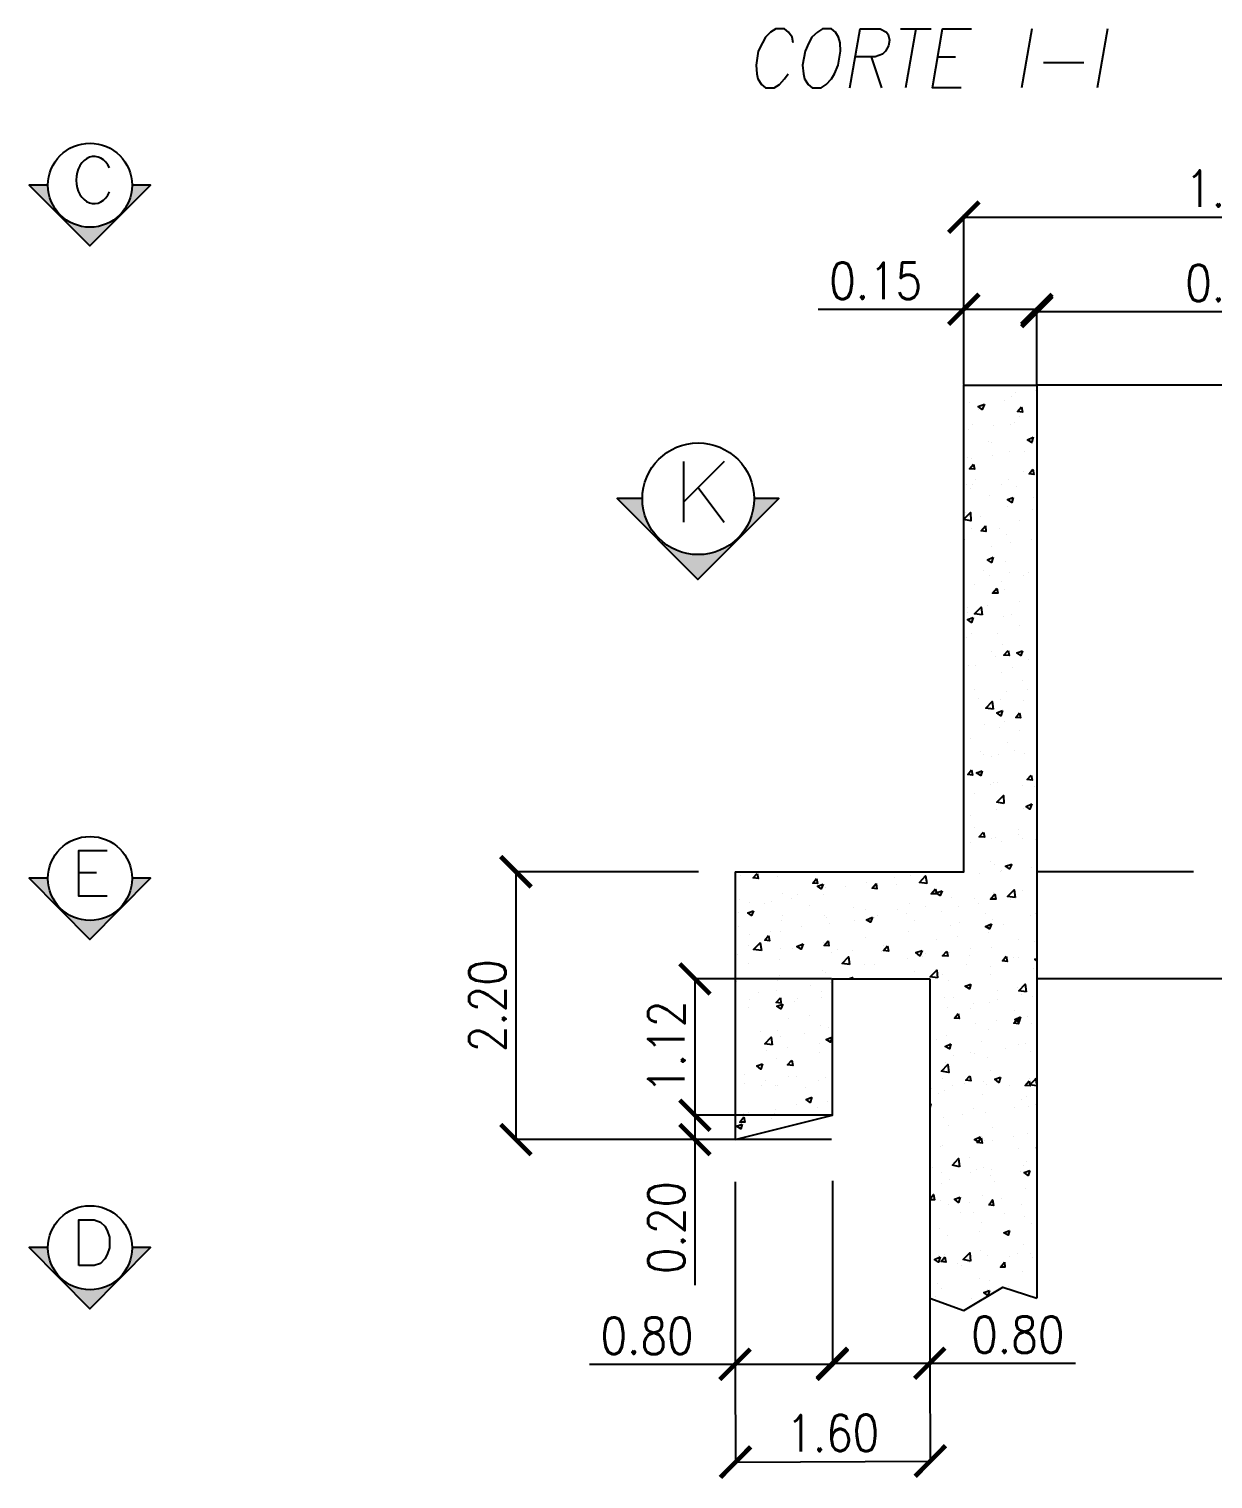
# Model space of a CAD drawing. Extents: x 93 to 1928, y 79 to 574.
# Drawn here: x 531.4 to 628.7, y 304.8 to 424 of the extents above; entities that cross this region are included whole.
import ezdxf

# ---------------------------------------------------------------- set-up
doc = ezdxf.new("R2010")
doc.units = 0
doc.header["$MEASUREMENT"] = 0
for name, color, linetype in [('Cotas', 1, 'Continuous'), ('PDF_00-COTAS-PARCIALES', 4, 'Continuous'), ('PDF_auxiliar', 1, 'Continuous'), ('PDF_CORTES', 6, 'Continuous'), ('PDF_CORTES-50', 6, 'Continuous'), ('PDF_encofrado', 4, 'Continuous'), ('PDF_HATCH', 1, 'Continuous'), ('PDF_LINEAS-POS-ARMADURA', 4, 'Continuous')]:
    doc.layers.add(name, color=color, linetype=linetype)
doc.styles.add('ROMANS', font='ROMANS.SHX', dxfattribs={"width": 0.85})
doc.dimstyles.new('1.10', dxfattribs={"dimtxt": 3, "dimasz": 2.5, "dimexe": 0.18, "dimexo": 0.0625, "dimgap": 0.85, "dimtad": 1, "dimlfac": 0.1, "dimzin": 0, "dimdsep": 46, "dimtxsty": 'ROMANS', "dimblk": 'ARCHTICK', "dimcen": 0.09, "dimclrd": 256, "dimclre": 256, "dimclrt": 2, "dimadec": 0, "dimazin": 0, "dimtfac": 1, "dimtofl": 0, "dimtmove": 0, "dimatfit": 3, "dimfxl": 15, "dimfxlon": 1, "dimtolj": 1, "dimtzin": 0, "dimarcsym": 0})

# ---------------------------------------------------------------- blocks, each defined once
blk = doc.blocks.new('_ArchTick')
at = {"color": 0, "linetype": 'ByBlock', "const_width": 0.15}
blk.add_lwpolyline([(-0.5, -0.5), (0.5, 0.5)], dxfattribs=at)
blk = doc.blocks.new('*D47')
at = {"layer": 'Cotas', "lineweight": -2, "transparency": 16777216}
for p, q in [((597.43, 329.27), (597.43, 314.09)), ((605.44, 329.27), (605.44, 314.09)), ((597.43, 314.27), (605.44, 314.27)), ((605.44, 314.27), (617.41, 314.27))]:
    blk.add_line(p, q, dxfattribs=at)
at = {"layer": 'Defpoints', "color": 0, "transparency": 16777216}
for p in [(597.43, 334.66), (605.44, 334.66), (605.44, 314.27)]:
    blk.add_point(p, dxfattribs=at)
at = {"layer": 'Cotas', "lineweight": -2, "transparency": 16777216, "xscale": 2.5, "yscale": 2.5, "zscale": 2.5, "rotation": 180}
blk.add_blockref('_ArchTick', (597.43, 314.27), dxfattribs=at)
at = {"layer": 'Cotas', "lineweight": -2, "transparency": 16777216, "xscale": 2.5, "yscale": 2.5, "zscale": 2.5}
blk.add_blockref('_ArchTick', (605.44, 314.27), dxfattribs=at)
at = {"layer": 'Cotas', "color": 2, "transparency": 16777216, "insert": (612.67, 316.62), "char_height": 3, "attachment_point": 5, "style": 'ROMANS'}
blk.add_mtext('\\A1;0.80', dxfattribs=at)
blk = doc.blocks.new('*D48')
at = {"layer": 'Cotas', "lineweight": -2, "transparency": 16777216}
for p, q in [((589.43, 329.18), (589.43, 314)), ((597.43, 329.18), (597.43, 314)), ((589.43, 314.18), (577.46, 314.18)), ((597.43, 314.18), (589.43, 314.18))]:
    blk.add_line(p, q, dxfattribs=at)
at = {"layer": 'Defpoints', "color": 0, "transparency": 16777216}
for p in [(589.43, 334.66), (597.43, 334.66), (597.43, 314.18)]:
    blk.add_point(p, dxfattribs=at)
at = {"layer": 'Cotas', "lineweight": -2, "transparency": 16777216, "xscale": 2.5, "yscale": 2.5, "zscale": 2.5, "rotation": 180}
blk.add_blockref('_ArchTick', (589.43, 314.18), dxfattribs=at)
at = {"layer": 'Cotas', "lineweight": -2, "transparency": 16777216, "xscale": 2.5, "yscale": 2.5, "zscale": 2.5}
blk.add_blockref('_ArchTick', (597.43, 314.18), dxfattribs=at)
at = {"layer": 'Cotas', "color": 2, "transparency": 16777216, "insert": (582.2, 316.53), "char_height": 3, "attachment_point": 5, "style": 'ROMANS'}
blk.add_mtext('\\A1;0.80', dxfattribs=at)
blk = doc.blocks.new('*D49')
at = {"layer": 'Cotas', "lineweight": -2, "transparency": 16777216}
for p, q in [((589.43, 314.12), (589.48, 305.96)), ((605.44, 314.21), (605.48, 306.05)), ((589.47, 306.14), (605.48, 306.23))]:
    blk.add_line(p, q, dxfattribs=at)
at = {"layer": 'Defpoints', "color": 0, "transparency": 16777216}
for p in [(589.43, 314.18), (605.44, 314.27), (605.48, 306.23)]:
    blk.add_point(p, dxfattribs=at)
at = {"layer": 'Cotas', "lineweight": -2, "transparency": 16777216, "xscale": 2.5, "yscale": 2.5, "zscale": 2.5}
for p, rotation in [((605.48, 306.23), 0.3080831974579143), ((589.47, 306.14), 180.3080831974579)]:
    blk.add_blockref('_ArchTick', p, dxfattribs=dict(at, rotation=rotation))
at = {"layer": 'Cotas', "color": 2, "transparency": 16777216, "insert": (597.46, 308.53), "char_height": 3, "attachment_point": 5, "rotation": 0.3081, "style": 'ROMANS'}
blk.add_mtext('\\A1;1.60', dxfattribs=at)
blk = doc.blocks.new('*D50')
at = {"layer": 'Cotas', "lineweight": -2, "transparency": 16777216}
for p, q in [((586.42, 354.69), (571.24, 354.69)), ((571.42, 354.69), (571.42, 332.67)), ((586.42, 332.67), (571.24, 332.67))]:
    blk.add_line(p, q, dxfattribs=at)
at = {"layer": 'Defpoints', "color": 0, "transparency": 16777216}
for p in [(589.43, 354.69), (571.42, 332.67), (589.43, 332.67)]:
    blk.add_point(p, dxfattribs=at)
at = {"layer": 'Cotas', "lineweight": -2, "transparency": 16777216, "xscale": 2.5, "yscale": 2.5, "zscale": 2.5}
for p, rotation in [((571.42, 354.69), 90), ((571.42, 332.67), 270)]:
    blk.add_blockref('_ArchTick', p, dxfattribs=dict(at, rotation=rotation))
at = {"layer": 'Cotas', "color": 2, "transparency": 16777216, "insert": (569.07, 343.68), "char_height": 3, "attachment_point": 5, "rotation": 90, "style": 'ROMANS'}
blk.add_mtext('\\A1;2.20', dxfattribs=at)
blk = doc.blocks.new('*D51')
at = {"layer": 'Cotas', "lineweight": -2, "transparency": 16777216}
for p, q in [((597.37, 345.88), (585.95, 345.88)), ((586.13, 345.88), (586.13, 334.66)), ((597.37, 334.66), (585.95, 334.66))]:
    blk.add_line(p, q, dxfattribs=at)
at = {"layer": 'Defpoints', "color": 0, "transparency": 16777216}
for p in [(597.43, 345.88), (586.13, 334.66), (597.43, 334.66)]:
    blk.add_point(p, dxfattribs=at)
at = {"layer": 'Cotas', "lineweight": -2, "transparency": 16777216, "xscale": 2.5, "yscale": 2.5, "zscale": 2.5}
for p, rotation in [((586.13, 345.88), 90), ((586.13, 334.66), 270)]:
    blk.add_blockref('_ArchTick', p, dxfattribs=dict(at, rotation=rotation))
at = {"layer": 'Cotas', "color": 2, "transparency": 16777216, "insert": (583.78, 340.27), "char_height": 3, "attachment_point": 5, "rotation": 90, "style": 'ROMANS'}
blk.add_mtext('\\A1;1.12', dxfattribs=at)
blk = doc.blocks.new('*D52')
at = {"layer": 'Cotas', "lineweight": -2, "transparency": 16777216}
for p, q in [((597.37, 334.66), (585.95, 334.66)), ((586.13, 334.66), (586.13, 332.67)), ((597.37, 332.67), (585.95, 332.67)), ((586.13, 332.67), (586.13, 320.7))]:
    blk.add_line(p, q, dxfattribs=at)
at = {"layer": 'Defpoints', "color": 0, "transparency": 16777216}
for p in [(597.43, 334.66), (586.13, 332.67), (597.43, 332.67)]:
    blk.add_point(p, dxfattribs=at)
at = {"layer": 'Cotas', "lineweight": -2, "transparency": 16777216, "xscale": 2.5, "yscale": 2.5, "zscale": 2.5}
for p, rotation in [((586.13, 334.66), 90), ((586.13, 332.67), 270)]:
    blk.add_blockref('_ArchTick', p, dxfattribs=dict(at, rotation=rotation))
at = {"layer": 'Cotas', "color": 2, "transparency": 16777216, "insert": (583.78, 325.43), "char_height": 3, "attachment_point": 5, "rotation": 90, "style": 'ROMANS'}
blk.add_mtext('\\A1;0.20', dxfattribs=at)
blk = doc.blocks.new('*D56')
at = {"layer": 'Cotas', "lineweight": -2, "transparency": 16777216}
for p, q in [((614.24, 394.76), (614.24, 400.94)), ((614.24, 400.76), (646.25, 400.76)), ((646.25, 394.76), (646.25, 400.94))]:
    blk.add_line(p, q, dxfattribs=at)
at = {"layer": 'Defpoints', "color": 0, "transparency": 16777216}
for p in [(646.25, 400.76), (614.24, 394.7), (646.25, 394.7)]:
    blk.add_point(p, dxfattribs=at)
at = {"layer": 'Cotas', "lineweight": -2, "transparency": 16777216, "xscale": 2.5, "yscale": 2.5, "zscale": 2.5, "rotation": 180}
blk.add_blockref('_ArchTick', (614.24, 400.76), dxfattribs=at)
at = {"layer": 'Cotas', "lineweight": -2, "transparency": 16777216, "xscale": 2.5, "yscale": 2.5, "zscale": 2.5}
blk.add_blockref('_ArchTick', (646.25, 400.76), dxfattribs=at)
at = {"layer": 'Cotas', "color": 2, "transparency": 16777216, "insert": (630.25, 403.11), "char_height": 3, "attachment_point": 5, "style": 'ROMANS'}
blk.add_mtext('\\A1;0.80', dxfattribs=at)
blk = doc.blocks.new('*D58')
at = {"layer": 'Cotas', "lineweight": -2, "transparency": 16777216}
for p, q in [((608.23, 400.94), (596.26, 400.94)), ((608.23, 394.76), (608.23, 401.12)), ((614.24, 400.94), (608.23, 400.94)), ((614.24, 394.76), (614.24, 401.12))]:
    blk.add_line(p, q, dxfattribs=at)
at = {"layer": 'Defpoints', "color": 0, "transparency": 16777216}
for p in [(608.23, 400.94), (608.23, 394.7), (614.24, 394.7)]:
    blk.add_point(p, dxfattribs=at)
at = {"layer": 'Cotas', "lineweight": -2, "transparency": 16777216, "xscale": 2.5, "yscale": 2.5, "zscale": 2.5, "rotation": 180}
blk.add_blockref('_ArchTick', (608.23, 400.94), dxfattribs=at)
at = {"layer": 'Cotas', "lineweight": -2, "transparency": 16777216, "xscale": 2.5, "yscale": 2.5, "zscale": 2.5}
blk.add_blockref('_ArchTick', (614.24, 400.94), dxfattribs=at)
at = {"layer": 'Cotas', "color": 2, "transparency": 16777216, "insert": (600.99, 403.29), "char_height": 3, "attachment_point": 5, "style": 'ROMANS'}
blk.add_mtext('\\A1;0.15', dxfattribs=at)
blk = doc.blocks.new('*D59')
at = {"layer": 'Cotas', "lineweight": -2, "transparency": 16777216}
for p, q in [((608.23, 394.76), (608.23, 408.7)), ((608.23, 408.52), (652.26, 408.52)), ((652.26, 394.76), (652.26, 408.7))]:
    blk.add_line(p, q, dxfattribs=at)
at = {"layer": 'Defpoints', "color": 0, "transparency": 16777216}
for p in [(652.26, 408.52), (608.23, 394.7), (652.26, 394.7)]:
    blk.add_point(p, dxfattribs=at)
at = {"layer": 'Cotas', "lineweight": -2, "transparency": 16777216, "xscale": 2.5, "yscale": 2.5, "zscale": 2.5, "rotation": 180}
blk.add_blockref('_ArchTick', (608.23, 408.52), dxfattribs=at)
at = {"layer": 'Cotas', "lineweight": -2, "transparency": 16777216, "xscale": 2.5, "yscale": 2.5, "zscale": 2.5}
blk.add_blockref('_ArchTick', (652.26, 408.52), dxfattribs=at)
at = {"layer": 'Cotas', "color": 2, "transparency": 16777216, "insert": (630.25, 410.87), "char_height": 3, "attachment_point": 5, "style": 'ROMANS'}
blk.add_mtext('\\A1;1.10', dxfattribs=at)

msp = doc.modelspace()

# ---------------------------------------------------------------- hatches: boundary and pattern name
at = {"layer": 'PDF_00-COTAS-PARCIALES', "transparency": 33554559}
for points in [[(541.392, 411.163), (539.832, 411.163), (539.769, 410.527), (539.61, 409.922), (539.323, 409.349), (538.941, 408.84), (538.464, 408.394), (537.923, 408.076), (537.318, 407.853), (536.713, 407.725), (536.076, 407.725), (535.44, 407.853), (534.867, 408.076), (534.326, 408.394), (533.848, 408.84), (533.466, 409.349), (533.18, 409.922), (533.021, 410.527), (532.957, 411.163), (531.397, 411.163), (533.721, 408.84), (534.135, 408.394), (534.453, 408.076), (534.708, 407.853), (534.803, 407.725), (536.395, 406.166), (538.305, 408.076), (538.655, 408.394), (539.069, 408.84)], [(541.392, 354.153), (539.832, 354.153), (539.769, 353.516), (539.61, 352.911), (539.323, 352.338), (538.941, 351.829), (538.464, 351.384), (537.923, 351.065), (537.318, 350.842), (536.713, 350.715), (536.076, 350.715), (535.44, 350.842), (534.867, 351.065), (534.326, 351.384), (533.848, 351.829), (533.466, 352.338), (533.18, 352.911), (533.021, 353.516), (532.957, 354.153), (531.397, 354.153), (533.721, 351.829), (534.135, 351.384), (534.453, 351.065), (534.708, 350.842), (534.803, 350.715), (536.395, 349.123), (537.954, 350.715), (538.305, 351.065), (538.655, 351.384), (539.069, 351.829)], [(541.392, 323.786), (539.832, 323.786), (539.769, 323.149), (539.61, 322.544), (539.323, 321.971), (538.941, 321.462), (538.464, 321.016), (537.923, 320.698), (537.318, 320.475), (536.713, 320.348), (536.076, 320.348), (535.44, 320.475), (534.867, 320.698), (534.326, 321.016), (533.848, 321.462), (533.466, 321.971), (533.18, 322.544), (533.021, 323.149), (532.957, 323.786), (531.397, 323.786), (533.721, 321.462), (534.135, 321.016), (534.453, 320.698), (534.708, 320.475), (534.803, 320.348), (536.395, 318.756), (537.954, 320.348), (538.305, 320.698), (538.655, 321.016), (539.069, 321.462)]]:
    msp.add_hatch(color=256, dxfattribs=at).paths.add_polyline_path(points)
at = {"layer": 'PDF_LINEAS-POS-ARMADURA', "transparency": 33554559}
msp.add_hatch(color=256, dxfattribs=at).paths.add_polyline_path([(593.03, 385.381), (590.956, 385.381), (590.871, 384.534), (590.659, 383.729), (590.278, 382.967), (589.77, 382.29), (589.135, 381.74), (588.415, 381.274), (587.653, 380.977), (586.806, 380.808), (585.96, 380.808), (585.113, 380.977), (584.351, 381.274), (583.631, 381.74), (582.996, 382.29), (582.488, 382.967), (582.107, 383.729), (581.895, 384.534), (581.811, 385.381), (579.736, 385.381), (584.139, 380.977), (584.266, 380.808), (586.383, 378.734)])

# ---------------------------------------------------------------- linework, layer by layer
at = {"layer": 'PDF_00-COTAS-PARCIALES', "lineweight": 25}
for points in [[(532.957, 411.163), (531.397, 411.163), (536.395, 406.166), (541.392, 411.163), (539.832, 411.163)], [(532.957, 354.153), (531.397, 354.153), (536.395, 349.123), (541.392, 354.153), (539.832, 354.153)], [(532.957, 323.786), (531.397, 323.786), (536.395, 318.756), (541.392, 323.786), (539.832, 323.786)]]:
    msp.add_lwpolyline(points, dxfattribs=at)
at = {"layer": 'PDF_00-COTAS-PARCIALES', "color": 6, "lineweight": 25}
for points in [[(537.827, 352.689), (535.503, 352.689), (535.503, 356.445), (537.827, 356.445)], [(535.503, 354.63), (536.936, 354.63)]]:
    msp.add_lwpolyline(points, dxfattribs=at)
msp.add_lwpolyline([(535.503, 322.321), (535.503, 326.077), (536.745, 326.077), (537.286, 325.886), (537.636, 325.536), (537.827, 325.186), (538.018, 324.645), (538.018, 323.754), (537.827, 323.213), (537.636, 322.862), (537.286, 322.48), (536.745, 322.321)], close=True, dxfattribs=at)
at = {"layer": 'PDF_00-COTAS-PARCIALES', "lineweight": 25}
for centre in [(536.411, 411.147), (536.411, 354.137), (536.411, 323.77)]:
    msp.add_circle(centre, 3.454, dxfattribs=at)
at = {"layer": 'PDF_00-COTAS-PARCIALES', "color": 6, "lineweight": 25}
msp.add_ellipse((536.747, 411.57), major_axis=(0.014, 1.942), ratio=0.7598939, start_param=5.2545534, end_param=10.4720151, dxfattribs=at)
at = {"layer": 'PDF_auxiliar', "lineweight": 25}
msp.add_lwpolyline([(605.435, 319.629), (608.23, 318.613), (611.448, 320.518), (614.242, 319.629)], dxfattribs=at)
at = {"layer": 'PDF_CORTES', "lineweight": 25}
msp.add_lwpolyline([(589.431, 354.685), (589.431, 332.669), (597.433, 334.659), (597.433, 345.879), (605.435, 345.879)], dxfattribs=at)
at = {"layer": 'PDF_CORTES-50', "lineweight": 25}
for points in [[(589.431, 354.685), (608.23, 354.685), (608.23, 394.695), (614.242, 394.695), (614.242, 319.629)], [(605.435, 345.879), (605.435, 319.629)]]:
    msp.add_lwpolyline(points, dxfattribs=at)
at = {"layer": 'PDF_encofrado', "lineweight": 25}
for points in [[(646.25, 394.695), (614.242, 394.695)], [(646.25, 345.879), (614.242, 345.879)]]:
    msp.add_lwpolyline(points, dxfattribs=at)
at = {"layer": 'PDF_encofrado', "color": 1, "lineweight": 25}
msp.add_lwpolyline([(627.113, 354.685), (614.242, 354.685)], dxfattribs=at)
at = {"layer": 'PDF_HATCH', "lineweight": 25}
for points in [[(612.167, 393.764), (612.167, 393.764)], [(612.464, 394.06), (612.464, 394.06)], [(614.157, 394.272), (614.157, 394.272)], [(608.738, 393.298), (608.738, 393.298)], [(609.415, 392.705), (609.415, 392.705)], [(611.617, 393.467), (611.617, 393.467)], [(613.014, 392.578), (613.014, 392.578)], [(608.907, 391.477), (608.907, 391.477)], [(610.685, 391.393), (610.685, 391.393)], [(612.083, 391.477), (612.083, 391.477)], [(612.379, 391.604), (612.379, 391.604)], [(612.845, 392.155), (612.845, 392.155)], [(608.653, 391.054), (608.653, 391.054)], [(610.262, 390.038), (610.262, 390.038)], [(610.516, 389.996), (610.516, 389.996)], [(608.569, 388.768), (608.569, 388.768)], [(610.601, 388.895), (610.601, 388.895)], [(611.998, 389.234), (611.998, 389.234)], [(613.183, 389.234), (613.183, 389.234)], [(613.861, 389.869), (613.861, 389.869)], [(608.23, 388.217), (608.23, 388.217)], [(608.23, 388.175), (608.23, 388.217)], [(608.865, 388.683), (608.865, 388.683)], [(613.099, 387.625), (613.099, 387.625)], [(608.484, 386.524), (608.484, 386.524)], [(608.907, 386.566), (608.907, 386.566)], [(609.161, 386.947), (609.161, 386.947)], [(611.363, 386.566), (611.363, 386.566)], [(611.913, 386.947), (611.913, 386.947)], [(612.548, 386.397), (612.548, 386.397)], [(608.78, 386.227), (608.78, 386.227)], [(610.347, 385.635), (610.347, 385.635)], [(613.988, 385.465), (613.988, 385.465)], [(608.23, 383.687), (608.78, 384.238), (608.823, 383.56), (608.23, 383.645)], [(608.399, 384.238), (608.399, 384.238)], [(611.829, 384.703), (611.829, 384.703)], [(613.861, 384.449), (613.861, 384.449)], [(608.865, 382.883), (608.865, 382.883)], [(609.585, 383.899), (609.585, 383.899)], [(611.194, 382.925), (611.194, 382.925)], [(612.845, 383.56), (612.845, 383.56)], [(608.315, 381.994), (608.315, 381.994)], [(611.744, 382.417), (611.744, 382.417)], [(612.083, 381.782), (612.083, 381.782)], [(613.776, 381.994), (613.776, 381.994)], [(610.516, 381.401), (610.516, 381.401)], [(609.881, 379.453), (609.881, 379.453)], [(611.659, 380.173), (611.659, 380.173)], [(611.998, 379.326), (611.998, 379.326)], [(613.522, 379.326), (613.522, 379.326)], [(609.119, 378.31), (609.119, 378.31)], [(610.304, 379.072), (610.304, 379.072)], [(611.321, 378.564), (611.321, 378.564)], [(613.099, 379.03), (613.099, 379.03)], [(611.575, 377.887), (611.575, 377.887)], [(612.802, 376.955), (612.802, 376.955)], [(608.526, 376.405), (608.526, 376.405)], [(608.526, 376.024), (608.526, 376.024)], [(610.22, 376.617), (610.22, 376.617)], [(611.49, 375.643), (611.49, 375.643)], [(612.167, 375.854), (612.167, 375.854)], [(612.802, 374.965), (612.802, 374.965)], [(608.442, 373.949), (608.442, 373.949)], [(608.865, 374.288), (608.865, 374.288)], [(610.982, 374.288), (610.982, 374.288)], [(611.405, 373.357), (611.405, 373.357)], [(610.474, 372.764), (610.474, 372.764)], [(610.812, 372.383), (610.812, 372.383)], [(613.522, 372.171), (613.522, 372.171)], [(608.611, 371.621), (608.611, 371.621)], [(609.204, 371.621), (609.204, 371.621)], [(611.321, 371.113), (611.321, 371.113)], [(612.252, 371.451), (612.252, 371.451)], [(609.119, 369.715), (609.119, 369.715)], [(613.056, 370.393), (613.056, 370.393)], [(613.437, 369.715), (613.437, 369.715)], [(609.458, 368.911), (609.458, 368.911)], [(611.236, 368.826), (611.236, 368.826)], [(611.702, 369.504), (611.702, 369.504)], [(613.099, 368.784), (613.099, 368.784)], [(614.2, 367.387), (614.2, 367.387)], [(609.923, 366.794), (609.923, 366.794)], [(611.151, 366.582), (611.151, 366.582)], [(611.617, 367.048), (611.617, 367.048)], [(612.802, 366.328), (612.802, 366.328)], [(608.823, 365.651), (608.823, 365.651)], [(611.786, 365.312), (611.786, 365.312)], [(609.585, 364.55), (609.585, 364.55)], [(609.839, 364.338), (609.839, 364.338)], [(610.474, 364.169), (610.474, 364.169)], [(611.067, 364.296), (611.067, 364.296)], [(612.421, 364.677), (612.421, 364.677)], [(613.226, 364.381), (613.226, 364.381)], [(610.431, 361.84), (610.431, 361.84)], [(610.643, 362.01), (610.643, 362.01)], [(610.982, 362.052), (610.982, 362.052)], [(613.056, 361.798), (613.056, 361.798)], [(614.073, 361.671), (614.073, 361.671)], [(609.077, 361.121), (609.077, 361.121)], [(608.823, 359.3), (608.823, 359.3)], [(610.897, 359.808), (610.897, 359.808)], [(613.141, 359.893), (613.141, 359.893)], [(609.119, 358.369), (609.119, 358.369)], [(612.718, 358.199), (612.718, 358.199)], [(612.76, 357.734), (612.76, 357.734)], [(608.823, 357.056), (608.823, 357.056)], [(610.516, 357.437), (610.516, 357.437)], [(610.812, 357.522), (610.812, 357.522)], [(611.363, 357.183), (611.363, 357.183)], [(613.056, 357.437), (613.056, 357.437)], [(614.157, 357.31), (614.157, 357.31)], [(610.431, 355.532), (610.431, 355.532)], [(589.897, 354.685), (589.897, 354.685)], [(589.897, 354.389), (589.897, 354.389)], [(592.946, 354.304), (592.946, 354.304)], [(602.514, 354.177), (602.514, 354.177)], [(603.827, 354.346), (603.827, 354.346)], [(609.542, 354.516), (609.542, 354.516)], [(610.77, 355.278), (610.77, 355.278)], [(611.278, 354.727), (611.278, 354.727)], [(611.363, 354.77), (611.363, 354.77)], [(613.819, 355.066), (613.819, 355.066)], [(596.841, 353.415), (596.841, 353.415)], [(598.534, 353.5), (598.534, 353.5)], [(600.27, 353.838), (600.27, 353.838)], [(600.99, 353.373), (600.99, 353.373)], [(602.683, 353.627), (602.683, 353.627)], [(605.266, 353.965), (605.266, 353.965)], [(610.685, 352.992), (610.685, 352.992)], [(613.056, 353.161), (613.056, 353.161)], [(614.2, 353.5), (614.2, 353.5)], [(589.813, 352.399), (589.813, 352.399)], [(590.617, 352.145), (590.617, 352.145)], [(591.887, 352.06), (591.887, 352.06)], [(592.395, 352.272), (592.395, 352.272)], [(593.369, 352.907), (593.369, 352.907)], [(594.089, 352.484), (594.089, 352.484)], [(594.554, 352.822), (594.554, 352.822)], [(595.528, 351.891), (595.528, 351.891)], [(596.671, 352.822), (596.671, 352.822)], [(603.742, 352.103), (603.742, 352.103)], [(605.097, 351.806), (605.097, 351.806)], [(607.214, 352.568), (607.214, 352.568)], [(607.764, 351.848), (607.764, 351.848)], [(609.077, 352.484), (609.077, 352.484)], [(609.458, 352.06), (609.458, 352.06)], [(612.04, 352.399), (612.04, 352.399)], [(589.686, 351.298), (589.686, 351.298)], [(593.284, 350.663), (593.284, 350.663)], [(593.327, 351.129), (593.327, 351.129)], [(596.756, 351.129), (596.756, 351.129)], [(596.968, 350.959), (596.968, 350.959)], [(599.169, 351.721), (599.169, 351.721)], [(599.212, 350.705), (599.212, 350.705)], [(600.185, 351.552), (600.185, 351.552)], [(600.609, 350.832), (600.609, 350.832)], [(600.905, 350.917), (600.905, 350.917)], [(601.117, 351.129), (601.117, 351.129)], [(602.81, 351.594), (602.81, 351.594)], [(603.488, 351.256), (603.488, 351.256)], [(604.208, 350.663), (604.208, 350.663)], [(606.409, 351.425), (606.409, 351.425)], [(610.05, 351.256), (610.05, 351.256)], [(610.601, 350.748), (610.601, 350.748)], [(613.692, 351.129), (613.692, 351.129)], [(614.115, 351.256), (614.115, 351.256)], [(589.728, 350.155), (589.728, 350.155)], [(590.617, 349.562), (590.617, 349.562)], [(592.31, 349.816), (592.31, 349.816)], [(593.2, 349.774), (593.2, 349.774)], [(594.893, 350.155), (594.893, 350.155)], [(597.179, 350.451), (597.179, 350.451)], [(603.657, 349.816), (603.657, 349.816)], [(607.129, 350.282), (607.129, 350.282)], [(607.679, 349.393), (607.679, 349.393)], [(607.849, 350.494), (607.849, 350.494)], [(610.262, 349.732), (610.262, 349.732)], [(611.49, 350.367), (611.49, 350.367)], [(590.532, 348.588), (590.532, 348.588)], [(593.2, 348.377), (593.2, 348.377)], [(594.173, 348.419), (594.173, 348.419)], [(596.671, 348.885), (596.671, 348.885)], [(597.815, 348.292), (597.815, 348.292)], [(599.085, 348.25), (599.085, 348.25)], [(600.143, 349.308), (600.143, 349.308)], [(601.667, 348.588), (601.667, 348.588)], [(605.986, 349.139), (605.986, 349.139)], [(608.78, 348.419), (608.78, 348.419)], [(610.516, 348.461), (610.516, 348.461)], [(612.76, 349.096), (612.76, 349.096)], [(614.03, 348.969), (614.03, 348.969)], [(589.643, 347.869), (589.643, 347.869)], [(590.532, 347.107), (590.532, 347.107)], [(593.115, 347.445), (593.115, 347.445)], [(597.391, 348.038), (597.391, 348.038)], [(600.058, 347.064), (600.058, 347.064)], [(600.863, 347.064), (600.863, 347.064)], [(601.456, 348.123), (601.456, 348.123)], [(603.573, 347.572), (603.573, 347.572)], [(604.8, 347.742), (604.8, 347.742)], [(605.054, 347.953), (605.054, 347.953)], [(607.087, 348.038), (607.087, 348.038)], [(608.484, 347.022), (608.484, 347.022)], [(608.696, 347.826), (608.696, 347.826)], [(612.337, 347.657), (612.337, 347.657)], [(612.76, 347.615), (612.76, 347.615)], [(614.242, 347.361), (614.073, 347.488), (614.242, 347.53)], [(593.115, 346.133), (593.115, 346.133)], [(596.587, 346.598), (596.587, 346.598)], [(596.883, 346.387), (596.883, 346.387)], [(598.746, 345.879), (599.085, 346.006), (599.042, 345.879)], [(599.889, 345.921), (599.889, 345.921)], [(604.208, 346.471), (604.208, 346.471)], [(605.901, 346.683), (605.901, 346.683)], [(606.452, 346.26), (606.452, 346.26)], [(610.431, 346.937), (610.431, 346.937)], [(610.431, 346.217), (610.431, 346.217)], [(613.946, 346.725), (613.946, 346.725)], [(589.558, 345.625), (589.558, 345.625)], [(591.337, 344.778), (591.337, 344.778)], [(592.861, 344.947), (592.861, 344.947)], [(592.903, 345.709), (592.903, 345.709)], [(595.613, 345.328), (595.613, 345.328)], [(596.502, 344.82), (596.502, 344.82)], [(597.306, 345.582), (597.306, 345.582)], [(607.002, 345.752), (607.002, 345.752)], [(610.982, 344.905), (610.982, 344.905)], [(612.675, 345.159), (612.675, 345.159)], [(590.575, 343.55), (590.575, 343.55)], [(590.659, 344.185), (590.659, 344.185)], [(593.03, 343.846), (593.03, 343.846)], [(594.3, 344.058), (594.3, 344.058)], [(594.554, 344.228), (594.554, 344.228)], [(596.502, 344.355), (596.502, 344.355)], [(606.663, 344.355), (606.663, 344.355)], [(606.917, 343.508), (606.917, 343.508)], [(607.383, 344.355), (607.383, 344.355)], [(608.823, 343.423), (608.823, 343.423)], [(609.034, 343.889), (609.034, 343.889)], [(610.347, 343.931), (610.347, 343.931)], [(611.024, 344.185), (611.024, 344.185)], [(613.014, 344.566), (613.014, 344.566)], [(613.861, 344.439), (613.861, 344.439)], [(589.516, 343.338), (589.516, 343.338)], [(593.835, 342.661), (593.835, 342.661)], [(595.528, 342.873), (595.528, 342.873)], [(609.204, 342.238), (609.204, 342.238)], [(610.897, 342.449), (610.897, 342.449)], [(612.421, 343.254), (612.421, 343.254)], [(613.48, 342.788), (613.48, 342.788)], [(589.516, 342.111), (589.516, 342.111)], [(591.506, 341.518), (591.506, 341.518)], [(592.946, 341.603), (592.946, 341.603)], [(593.2, 341.137), (593.2, 341.137)], [(595.147, 341.348), (595.147, 341.348)], [(596.46, 342.068), (596.46, 342.068)], [(597.137, 341.857), (597.137, 341.857)], [(606.833, 341.221), (606.833, 341.221)], [(610.262, 341.687), (610.262, 341.687)], [(613.776, 342.195), (613.776, 342.195)], [(592.014, 339.994), (592.014, 339.994)], [(593.75, 340.205), (593.75, 340.205)], [(596.333, 340.544), (596.333, 340.544)], [(606.028, 340.883), (606.028, 340.883)], [(609.669, 340.713), (609.669, 340.713)], [(611.659, 340.121), (611.659, 340.121)], [(612.718, 340.502), (612.718, 340.502)], [(613.268, 340.586), (613.268, 340.586)], [(613.692, 339.909), (613.692, 339.909)], [(592.861, 339.316), (592.861, 339.316)], [(596.375, 339.824), (596.375, 339.824)], [(606.409, 338.3), (606.917, 338.85), (607.002, 338.173), (606.367, 338.3)], [(606.748, 338.978), (606.748, 338.978)], [(607.383, 339.57), (607.383, 339.57)], [(608.78, 339.824), (608.78, 339.824)], [(609.077, 339.782), (609.077, 339.782)], [(610.177, 339.401), (610.177, 339.401)], [(590.194, 338.004), (590.194, 338.004)], [(591.929, 337.538), (591.929, 337.538)], [(593.792, 337.877), (593.792, 337.877)], [(594.512, 337.877), (594.512, 337.877)], [(596.29, 337.538), (596.29, 337.538)], [(596.883, 337.792), (596.883, 337.792)], [(606.452, 337.665), (606.452, 337.665)], [(609.881, 337.453), (609.881, 337.453)], [(610.389, 338.342), (610.389, 338.342)], [(613.607, 337.665), (613.607, 337.665)], [(614.242, 337.072), (613.649, 337.157), (614.2, 337.707)], [(614.242, 337.242), (614.157, 337.707)], [(614.2, 338.004), (614.2, 338.004)], [(590.236, 337.284), (590.236, 337.284)], [(591.591, 337.115), (591.591, 337.115)], [(592.776, 337.072), (592.776, 337.072)], [(592.903, 337.115), (592.903, 337.115)], [(595.232, 336.945), (595.232, 336.945)], [(605.605, 336.861), (605.605, 336.861)], [(606.113, 336.48), (606.113, 336.48)], [(606.663, 336.691), (606.663, 336.691)], [(607.298, 337.115), (607.298, 337.115)], [(608.315, 337.242), (608.315, 337.242)], [(609.754, 336.353), (609.754, 336.353)], [(610.093, 337.157), (610.093, 337.157)], [(611.956, 337.115), (611.956, 337.115)], [(592.734, 335.167), (592.734, 335.167)], [(594.512, 335.59), (594.512, 335.59)], [(596.206, 335.294), (596.206, 335.294)], [(597.01, 335.76), (597.01, 335.76)], [(605.435, 335.548), (605.52, 335.59), (605.435, 335.294)], [(609.034, 335.252), (609.034, 335.252)], [(612.379, 335.336), (612.379, 335.336)], [(613.014, 335.929), (613.014, 335.929)], [(613.395, 336.183), (613.395, 336.183)], [(613.522, 335.379), (613.522, 335.379)], [(614.115, 335.548), (614.115, 335.548)], [(590.151, 334.828), (590.151, 334.828)], [(590.575, 334.913), (590.575, 334.913)], [(592.438, 334.405), (592.438, 334.405)], [(592.692, 334.828), (592.692, 334.828)], [(605.52, 334.405), (605.52, 334.405)], [(606.579, 334.447), (606.579, 334.447)], [(608.103, 334.744), (608.103, 334.744)], [(610.008, 334.871), (610.008, 334.871)], [(606.96, 333.812), (606.96, 333.812)], [(610.601, 333.643), (610.601, 333.643)], [(612.294, 332.881), (612.294, 332.881)], [(613.437, 333.135), (613.437, 333.135)], [(606.325, 332.076), (606.325, 332.076)], [(606.494, 332.203), (606.494, 332.203)], [(609.923, 332.627), (609.923, 332.627)], [(610.601, 332.627), (610.601, 332.627)], [(612.718, 331.907), (612.718, 331.907)], [(605.647, 330.34), (605.647, 330.34)], [(608.738, 331.23), (608.738, 331.23)], [(609.839, 330.34), (609.839, 330.34)], [(613.099, 330.51), (613.099, 330.51)], [(613.353, 330.848), (613.353, 330.848)], [(606.409, 329.917), (606.409, 329.917)], [(607.087, 329.409), (607.087, 329.409)], [(608.823, 329.959), (608.823, 329.959)], [(609.288, 330.171), (609.288, 330.171)], [(610.389, 329.705), (610.389, 329.705)], [(610.516, 330.171), (610.516, 330.171)], [(610.728, 329.24), (610.728, 329.24)], [(612.929, 330.002), (612.929, 330.002)], [(605.435, 327.758), (605.732, 328.139), (605.817, 327.715), (605.435, 327.715)], [(606.409, 329.028), (606.409, 329.028)], [(609.754, 328.096), (609.754, 328.096)], [(613.31, 328.605), (613.31, 328.605)], [(606.325, 327.673), (606.325, 327.673)], [(607.002, 327.292), (607.002, 327.292)], [(608.738, 327.504), (608.738, 327.504)], [(610.304, 327.292), (610.601, 327.715), (610.685, 327.25), (610.262, 327.292)], [(611.321, 327.842), (611.321, 327.842)], [(612.972, 327.334), (612.972, 327.334)], [(607.933, 326.699), (607.933, 326.699)], [(608.992, 326.657), (608.992, 326.657)], [(609.669, 325.81), (609.669, 325.81)], [(611.575, 326.572), (611.575, 326.572)], [(613.226, 326.318), (613.226, 326.318)], [(613.819, 325.726), (613.819, 325.726)], [(606.24, 325.387), (606.24, 325.387)], [(606.917, 324.794), (606.917, 324.794)], [(609.5, 325.133), (609.5, 325.133)], [(606.621, 323.228), (606.621, 323.228)], [(609.585, 323.566), (609.585, 323.566)], [(612.675, 323.27), (612.675, 323.27)], [(613.141, 324.074), (613.141, 324.074)], [(613.734, 323.27), (613.734, 323.27)], [(606.155, 323.143), (606.155, 323.143)], [(607.722, 322.465), (607.722, 322.465)], [(608.06, 322.338), (608.06, 322.338)], [(608.738, 322.592), (608.738, 322.592)], [(610.22, 323.101), (610.22, 323.101)], [(611.659, 322.169), (611.659, 322.169)], [(611.998, 323.016), (611.998, 323.016)], [(613.861, 322.931), (613.861, 322.931)], [(606.071, 320.857), (606.071, 320.857)], [(609.5, 321.28), (609.5, 321.28)], [(610.347, 321.111), (610.347, 321.111)], [(613.056, 321.788), (613.056, 321.788)], [(605.944, 319.798), (605.944, 319.798)], [(606.409, 320.433), (606.409, 320.433)], [(608.865, 319.629), (608.865, 319.629)], [(610.22, 320.348), (610.22, 320.348)], [(611.913, 320.56), (611.913, 320.56)]]:
    msp.add_lwpolyline(points, dxfattribs=at)
for points in [[(609.923, 393.129), (609.754, 392.705), (609.415, 392.959)], [(612.972, 392.917), (613.056, 392.494), (612.633, 392.536)], [(613.946, 390.419), (613.819, 389.996), (613.48, 390.207)], [(609.034, 388.217), (609.119, 387.794), (608.696, 387.836)], [(613.903, 387.794), (613.988, 387.371), (613.607, 387.413)], [(612.294, 385.465), (612.167, 385.042), (611.829, 385.296)], [(610.008, 383.137), (610.05, 382.671), (609.669, 382.713)], [(610.643, 380.554), (610.516, 380.131), (610.177, 380.342)], [(610.94, 378.014), (611.024, 377.59), (610.601, 377.59)], [(609.754, 375.812), (609.119, 375.897), (609.669, 376.447)], [(608.992, 375.6), (608.865, 375.177), (608.526, 375.431)], [(611.871, 372.891), (611.956, 372.467), (611.532, 372.51)], [(613.056, 372.848), (612.929, 372.467), (612.591, 372.679)], [(610.643, 368.064), (610.05, 368.149), (610.558, 368.699)], [(611.405, 367.937), (611.278, 367.514), (610.94, 367.768)], [(612.802, 367.768), (612.887, 367.344), (612.506, 367.387)], [(608.865, 363.068), (608.95, 362.645), (608.569, 362.687)], [(609.754, 362.984), (609.627, 362.602), (609.288, 362.814)], [(613.776, 362.645), (613.861, 362.221), (613.437, 362.264)], [(611.532, 360.316), (610.94, 360.401), (611.49, 360.951)], [(613.819, 360.274), (613.649, 359.85), (613.353, 360.062)], [(609.839, 357.945), (609.923, 357.522), (609.5, 357.564)], [(591.252, 354.558), (591.337, 354.135), (590.913, 354.177)], [(605.181, 353.711), (604.589, 353.796), (605.097, 354.346)], [(612.167, 355.32), (611.998, 354.939), (611.659, 355.151)], [(596.121, 354.135), (596.206, 353.711), (595.825, 353.754)], [(596.671, 353.669), (596.502, 353.288), (596.206, 353.5)], [(601.032, 353.711), (601.075, 353.288), (600.694, 353.33)], [(605.901, 353.288), (605.986, 352.865), (605.563, 352.865)], [(606.452, 353.119), (606.282, 352.738), (605.944, 352.949)], [(612.464, 352.568), (611.829, 352.653), (612.379, 353.203)], [(610.77, 352.865), (610.855, 352.441), (610.431, 352.441)], [(590.956, 351.467), (590.786, 351.086), (590.49, 351.298)], [(600.736, 350.959), (600.567, 350.536), (600.228, 350.748)], [(592.183, 349.435), (592.268, 349.012), (591.887, 349.054)], [(610.516, 350.409), (610.347, 349.986), (610.008, 350.197)], [(591.591, 348.207), (590.956, 348.292), (591.506, 348.842)], [(595.02, 348.758), (594.851, 348.334), (594.512, 348.546)], [(597.095, 349.012), (597.137, 348.588), (596.756, 348.631)], [(601.964, 348.588), (602.048, 348.165), (601.625, 348.207)], [(604.8, 348.207), (604.631, 347.784), (604.292, 348.038)], [(598.831, 347.064), (598.238, 347.149), (598.746, 347.699)], [(606.833, 348.165), (606.917, 347.742), (606.494, 347.784)], [(611.702, 347.742), (611.786, 347.318), (611.405, 347.361)], [(606.071, 345.963), (605.478, 346.048), (606.028, 346.598)], [(608.823, 345.455), (608.696, 345.074), (608.357, 345.286)], [(613.353, 344.82), (612.76, 344.905), (613.268, 345.455)], [(593.157, 344.312), (593.2, 343.889), (592.819, 343.931)], [(593.369, 343.804), (593.2, 343.423), (592.861, 343.635)], [(607.764, 343.042), (607.849, 342.619), (607.468, 342.661)], [(612.675, 342.619), (612.718, 342.195), (612.337, 342.238)], [(612.887, 342.746), (612.76, 342.322), (612.421, 342.534)], [(592.48, 340.459), (591.887, 340.544), (592.395, 341.094)], [(597.391, 341.094), (597.264, 340.671), (596.925, 340.883)], [(607.171, 340.544), (607.044, 340.121), (606.706, 340.332)], [(591.675, 338.893), (591.548, 338.469), (591.21, 338.723)], [(594.089, 339.189), (594.173, 338.766), (593.75, 338.808)], [(608.738, 337.919), (608.823, 337.496), (608.399, 337.538)], [(611.236, 337.792), (611.109, 337.369), (610.77, 337.623)], [(613.607, 337.496), (613.692, 337.072), (613.268, 337.115)], [(595.74, 336.141), (595.613, 335.717), (595.274, 335.971)], [(590.024, 333.939), (589.897, 333.558), (589.558, 333.77)], [(590.151, 334.532), (590.236, 334.109), (589.813, 334.109)], [(595.02, 334.109), (595.02, 334.066)], [(609.585, 332.881), (609.458, 332.457), (609.119, 332.669)], [(609.669, 332.796), (609.754, 332.373), (609.331, 332.415)], [(614.242, 331.992), (614.2, 331.992)], [(607.891, 330.425), (607.298, 330.552), (607.806, 331.103)], [(613.649, 330.129), (613.522, 329.705), (613.183, 329.959)], [(607.933, 327.927), (607.806, 327.504), (607.468, 327.758)], [(611.998, 325.175), (611.871, 324.794), (611.532, 325.006)], [(608.78, 322.677), (608.187, 322.804), (608.738, 323.355)], [(606.282, 323.016), (606.155, 322.592), (605.817, 322.804)], [(606.663, 323.016), (606.748, 322.592), (606.367, 322.635)], [(611.575, 322.592), (611.617, 322.169), (611.236, 322.169)], [(610.347, 320.264), (610.22, 319.84), (609.881, 320.094)]]:
    msp.add_lwpolyline(points, close=True, dxfattribs=at)
at = {"layer": 'PDF_LINEAS-POS-ARMADURA', "color": 6, "lineweight": 25}
for points in [[(594.216, 422.85), (594.131, 423.316), (593.835, 423.74), (593.496, 423.994), (592.776, 423.994), (592.353, 423.74), (591.929, 423.316), (591.675, 422.85), (591.337, 422.173), (591.167, 421.03), (591.21, 420.31), (591.294, 419.887), (591.591, 419.421), (591.929, 419.167), (592.649, 419.167), (593.073, 419.421), (593.496, 419.887), (593.792, 420.31)], [(598.873, 419.167), (599.72, 423.994), (601.371, 423.994), (601.879, 423.74), (602.006, 423.528), (602.133, 423.062), (602.048, 422.596), (601.794, 422.173), (601.54, 421.919), (600.948, 421.707), (599.339, 421.707)], [(603.022, 423.994), (605.563, 423.994)], [(604.292, 423.994), (603.446, 419.167)], [(608.018, 419.167), (605.647, 419.167), (606.494, 423.994), (608.865, 423.994)], [(613.819, 423.994), (612.972, 419.167)], [(620.042, 423.994), (619.196, 419.167)], [(600.609, 421.707), (601.456, 419.167)], [(606.071, 421.707), (607.552, 421.707)], [(614.792, 421.242), (618.095, 421.242)], [(585.198, 388.429), (585.198, 383.433)], [(588.542, 388.429), (585.198, 385.084)], [(586.383, 386.312), (588.542, 383.433)]]:
    msp.add_lwpolyline(points, dxfattribs=at)
msp.add_lwpolyline([(596.629, 423.994), (596.206, 423.74), (595.74, 423.316), (595.486, 422.85), (595.19, 422.173), (594.978, 421.03), (595.063, 420.31), (595.147, 419.887), (595.444, 419.421), (595.782, 419.167), (596.502, 419.167), (596.925, 419.421), (597.349, 419.887), (597.603, 420.31), (597.899, 421.03), (598.111, 422.173), (598.069, 422.85), (597.942, 423.316), (597.688, 423.74), (597.349, 423.994)], close=True, dxfattribs=at)
at = {"layer": 'PDF_LINEAS-POS-ARMADURA', "lineweight": 25}
msp.add_lwpolyline([(581.811, 385.381), (579.736, 385.381), (586.383, 378.734), (593.03, 385.381), (590.956, 385.381)], dxfattribs=at)
msp.add_circle((586.404, 385.36), 4.594, dxfattribs=at)

# ---------------------------------------------------------------- dimensions: what is measured, and where the dimension line sits
at = {"layer": 'Cotas'}
for base, p1, p2, picture, middle in [((652.262, 408.523), (608.23, 394.695), (652.262, 394.695), '*D59', (630.246, 410.873)), ((608.23, 400.939), (614.242, 394.695), (608.23, 394.695), '*D58', (600.994, 403.289)), ((646.25, 400.759), (614.242, 394.695), (646.25, 394.695), '*D56', (630.246, 403.109))]:
    dim = msp.add_linear_dim(base=base, p1=p1, p2=p2, dimstyle='1.10', override={"dimlfac": 0.025}, dxfattribs=at)
    dim.commit()
    dim.dimension.update_dxf_attribs({"geometry": picture, "text_midpoint": middle})
for base, p1, p2, picture, middle in [((571.424, 332.669), (589.431, 354.685), (589.431, 332.669), '*D50', (569.074, 343.677)), ((586.127, 334.659), (597.433, 345.879), (597.433, 334.659), '*D51', (583.777, 340.269)), ((586.127, 332.669), (597.433, 334.659), (597.433, 332.669), '*D52', (583.777, 325.433))]:
    dim = msp.add_linear_dim(base=base, p1=p1, p2=p2, angle=90, dimstyle='1.10', dxfattribs=at)
    dim.commit()
    dim.dimension.update_dxf_attribs({"geometry": picture, "text_midpoint": middle})
dim = msp.add_linear_dim(base=(597.433, 314.184), p1=(589.431, 334.659), p2=(597.433, 334.659), dimstyle='1.10', dxfattribs=at)
dim.commit()
dim.dimension.update_dxf_attribs({"geometry": '*D48', "text_midpoint": (582.196, 314.184), "dimtype": 160})
dim = msp.add_linear_dim(base=(605.435, 314.27), p1=(597.433, 334.659), p2=(605.435, 334.659), dimstyle='1.10', dxfattribs=at)
dim.commit()
dim.dimension.update_dxf_attribs({"geometry": '*D47', "text_midpoint": (612.671, 316.62)})
dim = msp.add_aligned_dim(p1=(589.431, 314.184), p2=(605.435, 314.27), distance=-8.043, dimstyle='1.10', dxfattribs=at)
dim.commit()
dim.dimension.update_dxf_attribs({"geometry": '*D49', "text_midpoint": (597.464, 308.534)})

doc.saveas('drawing.dxf')
